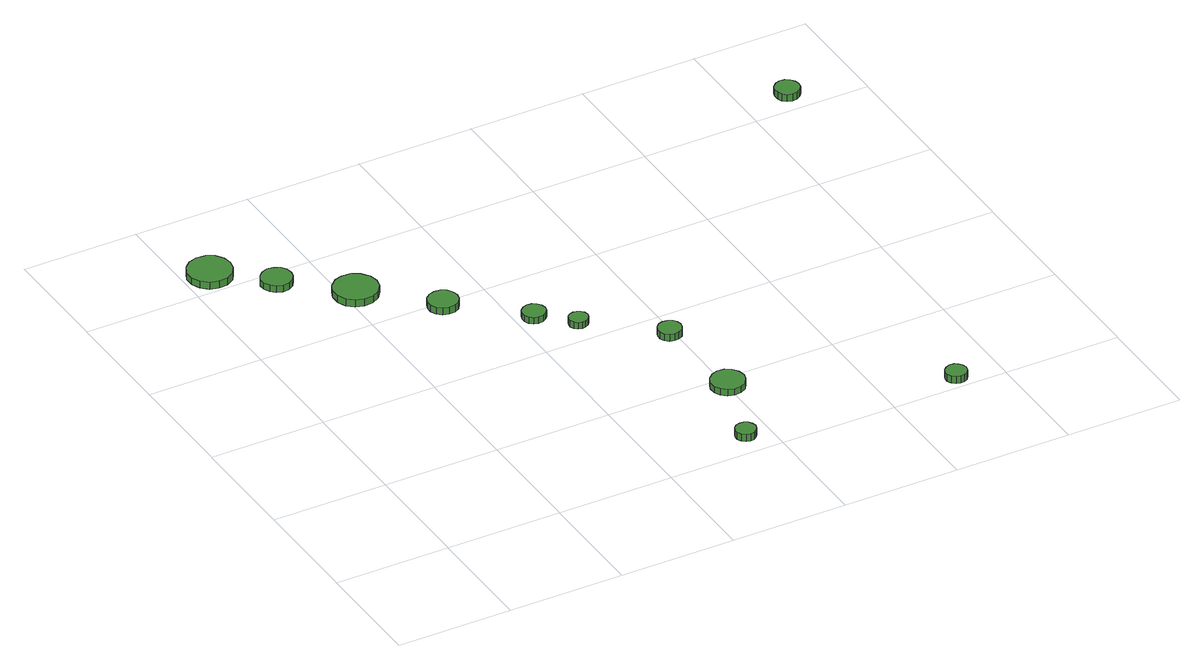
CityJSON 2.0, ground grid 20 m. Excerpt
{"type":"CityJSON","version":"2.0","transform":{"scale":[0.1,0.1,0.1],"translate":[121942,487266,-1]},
"CityObjects":{
"tree1":{"type":"SolitaryVegetationObject","attributes":{"function":"something"},"geometry":[{"type":"MultiSurface","lod":"1","boundaries":[[[0,1,2,3,4,5,6,7,8,9,10,11,12,13,14]],[[15,16,17,18,19,20,21,22,23,24,25,26,27,28,29]],[[0,29,28,1]],[[1,28,27,2]],[[2,27,26,3]],[[3,26,25,4]],[[4,25,24,5]],[[5,24,23,6]],[[6,23,22,7]],[[7,22,21,8]],[[8,21,20,9]],[[9,20,19,10]],[[10,19,18,11]],[[11,18,17,12]],[[12,17,16,13]],[[13,16,15,14]],[[14,15,29,0]]]}]},
"tree2":{"type":"SolitaryVegetationObject","attributes":{"function":"something"},"geometry":[{"type":"MultiSurface","lod":"1","boundaries":[[[30,31,32,33,34,35,36,37,38,39,40,41,42,43,44]],[[45,46,47,48,49,50,51,52,53,54,55,56,57,58,59]],[[30,59,58,31]],[[31,58,57,32]],[[32,57,56,33]],[[33,56,55,34]],[[34,55,54,35]],[[35,54,53,36]],[[36,53,52,37]],[[37,52,51,38]],[[38,51,50,39]],[[39,50,49,40]],[[40,49,48,41]],[[41,48,47,42]],[[42,47,46,43]],[[43,46,45,44]],[[44,45,59,30]]]}]},
"tree3":{"type":"SolitaryVegetationObject","attributes":{"function":"something"},"geometry":[{"type":"MultiSurface","lod":"1","boundaries":[[[60,61,62,63,64,65,66,67,68,69,70,71,72,73,74]],[[75,76,77,78,79,80,81,82,83,84,85,86,87,88,89]],[[60,89,88,61]],[[61,88,87,62]],[[62,87,86,63]],[[63,86,85,64]],[[64,85,84,65]],[[65,84,83,66]],[[66,83,82,67]],[[67,82,81,68]],[[68,81,80,69]],[[69,80,79,70]],[[70,79,78,71]],[[71,78,77,72]],[[72,77,76,73]],[[73,76,75,74]],[[74,75,89,60]]]}]},
"tree4":{"type":"SolitaryVegetationObject","attributes":{"function":"something"},"geometry":[{"type":"MultiSurface","lod":"1","boundaries":[[[90,91,92,93,94,95,96,97,98,99,100,101,102,103,104]],[[105,106,107,108,109,110,111,112,113,114,115,116,117,118,119]],[[90,119,118,91]],[[91,118,117,92]],[[92,117,116,93]],[[93,116,115,94]],[[94,115,114,95]],[[95,114,113,96]],[[96,113,112,97]],[[97,112,111,98]],[[98,111,110,99]],[[99,110,109,100]],[[100,109,108,101]],[[101,108,107,102]],[[102,107,106,103]],[[103,106,105,104]],[[104,105,119,90]]]}]},
"tree5":{"type":"SolitaryVegetationObject","attributes":{"function":"something"},"geometry":[{"type":"MultiSurface","lod":"1","boundaries":[[[120,121,122,123,124,125,126,127,128,129,130,131,132,133,134]],[[135,136,137,138,139,140,141,142,143,144,145,146,147,148,149]],[[120,149,148,121]],[[121,148,147,122]],[[122,147,146,123]],[[123,146,145,124]],[[124,145,144,125]],[[125,144,143,126]],[[126,143,142,127]],[[127,142,141,128]],[[128,141,140,129]],[[129,140,139,130]],[[130,139,138,131]],[[131,138,137,132]],[[132,137,136,133]],[[133,136,135,134]],[[134,135,149,120]]]}]},
"tree6":{"type":"SolitaryVegetationObject","attributes":{"function":"something"},"geometry":[{"type":"MultiSurface","lod":"1","boundaries":[[[150,151,152,153,154,155,156,157,158,159,160,161,162,163,164]],[[165,166,167,168,169,170,171,172,173,174,175,176,177,178,179]],[[150,179,178,151]],[[151,178,177,152]],[[152,177,176,153]],[[153,176,175,154]],[[154,175,174,155]],[[155,174,173,156]],[[156,173,172,157]],[[157,172,171,158]],[[158,171,170,159]],[[159,170,169,160]],[[160,169,168,161]],[[161,168,167,162]],[[162,167,166,163]],[[163,166,165,164]],[[164,165,179,150]]]}]},
"tree7":{"type":"SolitaryVegetationObject","attributes":{"function":"something"},"geometry":[{"type":"MultiSurface","lod":"1","boundaries":[[[180,181,182,183,184,185,186,187,188,189,190,191,192,193,194]],[[195,196,197,198,199,200,201,202,203,204,205,206,207,208,209]],[[180,209,208,181]],[[181,208,207,182]],[[182,207,206,183]],[[183,206,205,184]],[[184,205,204,185]],[[185,204,203,186]],[[186,203,202,187]],[[187,202,201,188]],[[188,201,200,189]],[[189,200,199,190]],[[190,199,198,191]],[[191,198,197,192]],[[192,197,196,193]],[[193,196,195,194]],[[194,195,209,180]]]}]},
"tree8":{"type":"SolitaryVegetationObject","attributes":{"function":"something"},"geometry":[{"type":"MultiSurface","lod":"1","boundaries":[[[210,211,212,213,214,215,216,217,218,219,220,221,222,223,224]],[[225,226,227,228,229,230,231,232,233,234,235,236,237,238,239]],[[210,239,238,211]],[[211,238,237,212]],[[212,237,236,213]],[[213,236,235,214]],[[214,235,234,215]],[[215,234,233,216]],[[216,233,232,217]],[[217,232,231,218]],[[218,231,230,219]],[[219,230,229,220]],[[220,229,228,221]],[[221,228,227,222]],[[222,227,226,223]],[[223,226,225,224]],[[224,225,239,210]]]}]},
"tree9":{"type":"SolitaryVegetationObject","attributes":{"function":"something"},"geometry":[{"type":"MultiSurface","lod":"1","boundaries":[[[240,241,242,243,244,245,246,247,248,249,250,251,252,253,254]],[[255,256,257,258,259,260,261,262,263,264,265,266,267,268,269]],[[240,269,268,241]],[[241,268,267,242]],[[242,267,266,243]],[[243,266,265,244]],[[244,265,264,245]],[[245,264,263,246]],[[246,263,262,247]],[[247,262,261,248]],[[248,261,260,249]],[[249,260,259,250]],[[250,259,258,251]],[[251,258,257,252]],[[252,257,256,253]],[[253,256,255,254]],[[254,255,269,240]]]}]},
"tree10":{"type":"SolitaryVegetationObject","attributes":{"function":"something"},"geometry":[{"type":"MultiSurface","lod":"1","boundaries":[[[270,271,272,273,274,275,276,277,278,279,280,281,282,283,284]],[[285,286,287,288,289,290,291,292,293,294,295,296,297,298,299]],[[270,299,298,271]],[[271,298,297,272]],[[272,297,296,273]],[[273,296,295,274]],[[274,295,294,275]],[[275,294,293,276]],[[276,293,292,277]],[[277,292,291,278]],[[278,291,290,279]],[[279,290,289,280]],[[280,289,288,281]],[[281,288,287,282]],[[282,287,286,283]],[[283,286,285,284]],[[284,285,299,270]]]}]},
"tree11":{"type":"SolitaryVegetationObject","attributes":{"function":"something"},"geometry":[{"type":"MultiSurface","lod":"1","boundaries":[[[300,301,302,303,304,305,306,307,308,309,310,311,312,313,314]],[[315,316,317,318,319,320,321,322,323,324,325,326,327,328,329]],[[300,329,328,301]],[[301,328,327,302]],[[302,327,326,303]],[[303,326,325,304]],[[304,325,324,305]],[[305,324,323,306]],[[306,323,322,307]],[[307,322,321,308]],[[308,321,320,309]],[[309,320,319,310]],[[310,319,318,311]],[[311,318,317,312]],[[312,317,316,313]],[[313,316,315,314]],[[314,315,329,300]]]}]}
},
"vertices":[
[77,834,28],[74,849,28],[65,862,28],[52,869,28],[36,871,28],[21,866,28],[10,856,28],[3,842,28],[3,826,28],[10,812,28],[21,801,28],[36,797,28],[52,798,28],[65,806,28],[74,819,28],[74,819,15],[65,806,15],[52,798,15],[36,797,15],[21,801,15],[10,812,15],[3,826,15],[3,842,15],[10,856,15],[21,866,15],[36,871,15],[52,869,15],[65,862,15],[74,849,15],[77,834,15],
[148,766,26],[146,777,26],[140,786,26],[130,791,26],[119,793,26],[109,789,26],[101,782,26],[96,772,26],[96,761,26],[101,751,26],[109,744,26],[119,740,26],[130,741,26],[140,747,26],[146,756,26],[146,756,14],[140,747,14],[130,741,14],[119,740,14],[109,744,14],[101,751,14],[96,761,14],[96,772,14],[101,782,14],[109,789,14],[119,793,14],[130,791,14],[140,786,14],[146,777,14],[148,766,14],
[253,680,27],[250,695,27],[240,708,27],[227,716,27],[211,717,27],[197,713,27],[185,702,27],[179,688,27],[179,672,27],[185,658,27],[197,648,27],[211,643,27],[227,645,27],[240,652,27],[250,665,27],[250,665,14],[240,652,14],[227,645,14],[211,643,14],[197,648,14],[185,658,14],[179,672,14],[179,688,14],[185,702,14],[197,713,14],[211,717,14],[227,716,14],[240,708,14],[250,695,14],[253,680,14],
[344,585,26],[342,595,26],[336,604,26],[327,609,26],[316,610,26],[306,607,26],[298,600,26],[294,590,26],[294,580,26],[298,570,26],[306,563,26],[316,560,26],[327,561,26],[336,566,26],[342,575,26],[342,575,13],[336,566,13],[327,561,13],[316,560,13],[306,563,13],[298,570,13],[294,580,13],[294,590,13],[298,600,13],[306,607,13],[316,610,13],[327,609,13],[336,604,13],[342,595,13],[344,585,13],
[576,44,23],[574,51,23],[570,57,23],[564,60,23],[557,61,23],[550,59,23],[544,54,23],[541,47,23],[541,40,23],[544,33,23],[550,28,23],[557,26,23],[564,27,23],[570,31,23],[574,36,23],[574,36,10],[570,31,10],[564,27,10],[557,26,10],[550,28,10],[544,33,10],[541,40,10],[541,47,10],[544,54,10],[550,59,10],[557,61,10],[564,60,10],[570,57,10],[574,51,10],[576,44,10],
[447,487,26],[445,495,26],[440,502,26],[433,506,26],[425,507,26],[417,504,26],[411,499,26],[408,491,26],[408,483,26],[411,476,26],[417,470,26],[425,468,26],[433,469,26],[440,473,26],[445,479,26],[445,479,14],[440,473,14],[433,469,14],[425,468,14],[417,470,14],[411,476,14],[408,483,14],[408,491,14],[411,499,14],[417,504,14],[425,507,14],[433,506,14],[440,502,14],[445,495,14],[447,487,14],
[496,438,26],[494,445,26],[490,450,26],[484,453,26],[478,454,26],[471,452,26],[466,448,26],[463,441,26],[463,435,26],[466,429,26],[471,424,26],[478,422,26],[484,423,26],[490,426,26],[494,431,26],[494,431,14],[490,426,14],[484,423,14],[478,422,14],[471,424,14],[466,429,14],[463,435,14],[463,441,14],[466,448,14],[471,452,14],[478,454,14],[484,453,14],[490,450,14],[494,445,14],[496,438,14],
[627,172,26],[624,184,26],[617,194,26],[607,200,26],[595,201,26],[584,197,26],[575,189,26],[570,178,26],[570,166,26],[575,156,26],[584,148,26],[595,144,26],[607,145,26],[617,151,26],[624,161,26],[624,161,14],[617,151,14],[607,145,14],[595,144,14],[584,148,14],[575,156,14],[570,166,14],[570,178,14],[575,189,14],[584,197,14],[595,201,14],[607,200,14],[617,194,14],[624,184,14],[627,172,14],
[608,341,28],[606,349,28],[602,355,28],[594,359,28],[586,360,28],[578,358,28],[572,352,28],[569,345,28],[569,336,28],[572,329,28],[578,323,28],[586,321,28],[594,322,28],[602,326,28],[606,332,28],[606,332,15],[602,326,15],[594,322,15],[586,321,15],[578,323,15],[572,329,15],[569,336,15],[569,345,15],[572,352,15],[578,358,15],[586,360,15],[594,359,15],[602,355,15],[606,349,15],[608,341,15],
[944,27,21],[942,34,21],[938,40,21],[932,44,21],[924,45,21],[917,42,21],[911,37,21],[908,30,21],[908,23,21],[911,16,21],[917,11,21],[924,9,21],[932,10,21],[938,13,21],[942,19,21],[942,19,8],[938,13,8],[932,10,8],[924,9,8],[917,11,8],[911,16,8],[908,23,8],[908,30,8],[911,37,8],[917,42,8],[924,45,8],[932,44,8],[938,40,8],[942,34,8],[944,27,8],
[1096,835,28],[1094,843,28],[1089,850,28],[1082,855,28],[1073,856,28],[1065,853,28],[1058,847,28],[1055,839,28],[1055,830,28],[1058,822,28],[1065,816,28],[1073,814,28],[1082,815,28],[1089,819,28],[1094,826,28],[1094,826,15],[1089,819,15],[1082,815,15],[1073,814,15],[1065,816,15],[1058,822,15],[1055,830,15],[1055,839,15],[1058,847,15],[1065,853,15],[1073,856,15],[1082,855,15],[1089,850,15],[1094,843,15],[1096,835,15]
]}
